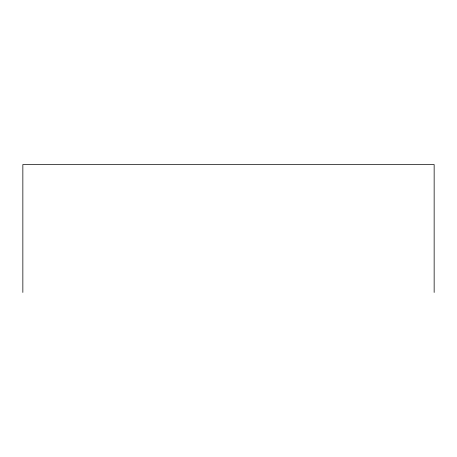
<?xml version="1.0" encoding="UTF-8"?>
<svg xmlns="http://www.w3.org/2000/svg" width="457" height="457" viewBox="0 0 457 457"><rect width="100%" height="100%" fill="white"/><g stroke="black" fill="none" stroke-linecap="round" stroke-linejoin="round"><path stroke-width="0.69" d="M434.15 292.446L434.15 164.554L22.85 164.554L22.85 292.446"/></g></svg>
